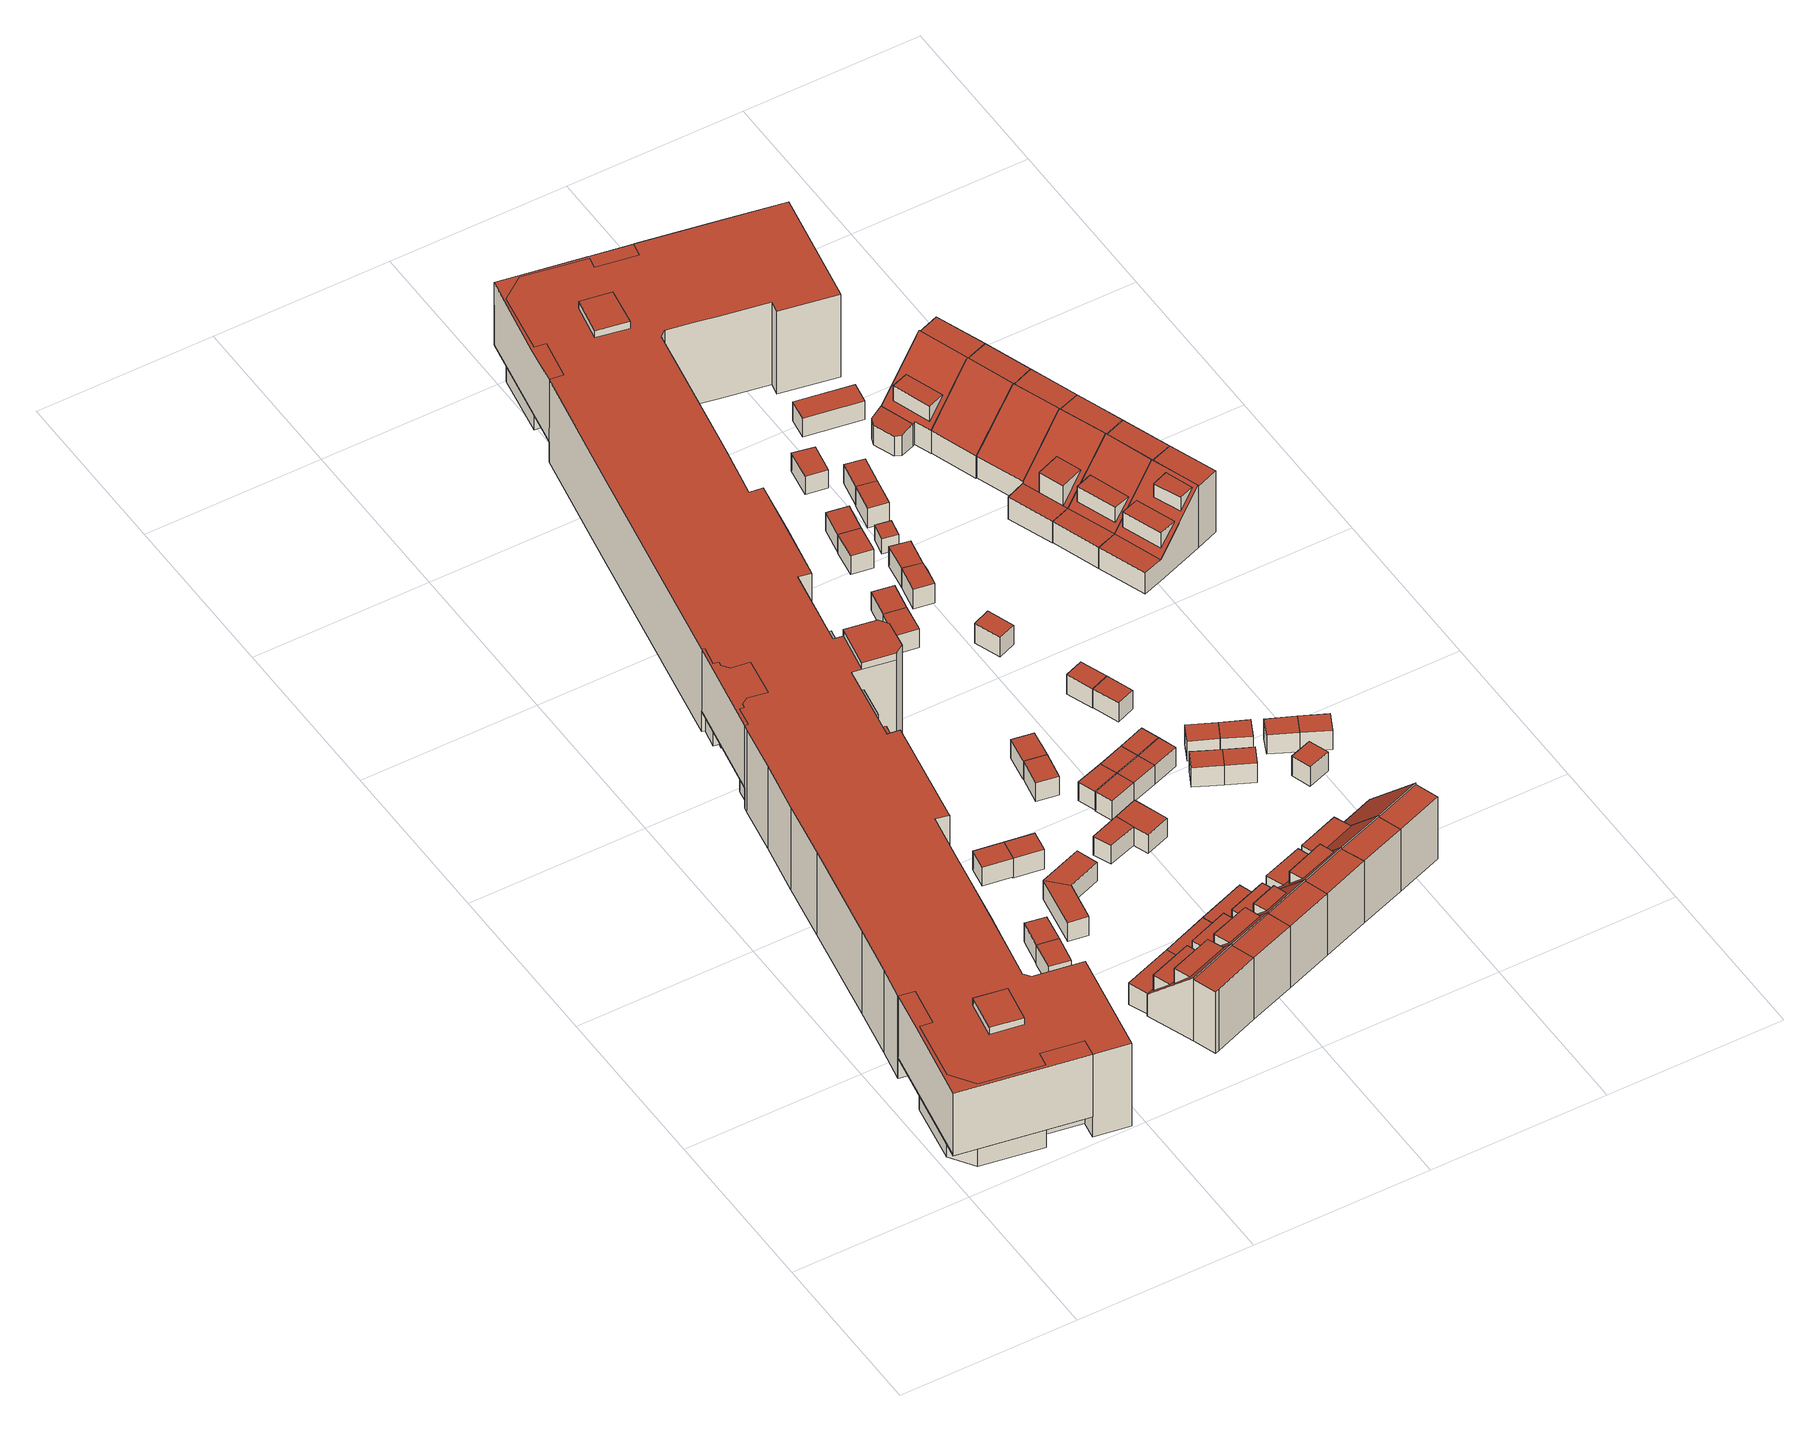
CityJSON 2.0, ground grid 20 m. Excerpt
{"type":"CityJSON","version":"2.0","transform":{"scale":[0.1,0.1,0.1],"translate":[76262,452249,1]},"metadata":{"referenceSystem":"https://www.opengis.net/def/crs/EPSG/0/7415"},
"CityObjects":{
"building1":{"type":"Building","attributes":{"Volume":19.33,"Dakoppervlakte":7.63,"Muuroppervlakte":28.34,"Vloeroppervlakte":7.63,"hoogte_Z_max_in_m_NAP":3.66,"GEB_DOEL":"onbekend","dateOfConstruction":"1989-01-01","measuredHeight":2.53},"geometry":[{"type":"Solid","lod":"2","boundaries":[[[[0,1,2,3]],[[4,5,6,7]],[[2,1,7,6]],[[1,0,4,7]],[[4,0,3,5]],[[3,2,6,5]]]],"semantics":{"surfaces":[{"type":"GroundSurface"},{"type":"RoofSurface"},{"type":"WallSurface"}],"values":[[0,1,2,2,2,2]]}}]},
"building2":{"type":"Building","attributes":{"Volume":18.86,"Dakoppervlakte":7.63,"Muuroppervlakte":27.66,"Vloeroppervlakte":7.63,"hoogte_Z_max_in_m_NAP":3.66,"GEB_DOEL":"onbekend","dateOfConstruction":"1989-01-01","measuredHeight":2.47},"geometry":[{"type":"Solid","lod":"2","boundaries":[[[[8,9,10,11]],[[6,5,12,13]],[[8,11,5,6]],[[12,5,11,10]],[[9,13,12,10]],[[8,6,13,9]]]],"semantics":{"surfaces":[{"type":"GroundSurface"},{"type":"RoofSurface"},{"type":"WallSurface"}],"values":[[0,1,2,2,2,2]]}}]},
"building3":{"type":"Building","attributes":{"Volume":391.43,"Dakoppervlakte":48.13,"Muuroppervlakte":192.66,"Vloeroppervlakte":64.06,"hoogte_Z_max_in_m_NAP":9.74,"GEB_DOEL":"woonfunctie","dateOfConstruction":"1988-01-01","measuredHeight":8.53},"children":["building3-1","building3-2"],"geometry":[{"type":"Solid","lod":"2","boundaries":[[[[14,15,16,17,18,19,20,21,22,23,24,25]],[[26,27,28,29]],[[30,31,32,29,28],[33,34,35,36],[37,38,39,40]],[[41,42,43,44,45]],[[16,26,29,18,17]],[[25,28,27,15,14]],[[18,29,32,44,19]],[[45,23,22,41]],[[31,30,24,23,45]],[[21,20,43,42]],[[20,19,44,43]],[[32,31,45,44]],[[41,22,21,42]],[[28,25,24,30]],[[27,26,16,15]],[[46,36,35,47]],[[47,35,34]],[[46,47,34,33]],[[33,36,46]],[[48,40,39,49]],[[49,39,38]],[[48,49,38,37]],[[37,40,48]]]],"semantics":{"surfaces":[{"type":"GroundSurface"},{"type":"RoofSurface"},{"type":"WallSurface"}],"values":[[0,1,1,1,2,2,2,2,2,2,2,2,2,2,2,1,2,2,2,1,2,2,2]]}}]},
"building3-1":{"type":"BuildingInstallation","attributes":{"relationToConstruction":"outside"},"parents":["building3"],"geometry":[{"type":"MultiSurface","lod":"2","boundaries":[[[46,36,35,47]],[[47,35,34]],[[46,47,34,33]],[[33,36,46]]],"semantics":{"surfaces":[{"type":"RoofSurface"},{"type":"WallSurface"}],"values":[0,1,1,1]}}]},
"building3-2":{"type":"BuildingInstallation","attributes":{"relationToConstruction":"outside"},"parents":["building3"],"geometry":[{"type":"MultiSurface","lod":"2","boundaries":[[[48,40,39,49]],[[49,39,38]],[[48,49,38,37]],[[37,40,48]]],"semantics":{"surfaces":[{"type":"RoofSurface"},{"type":"WallSurface"}],"values":[0,1,1,1]}}]},
"building4":{"type":"Building","attributes":{"Volume":19.97,"Dakoppervlakte":7.99,"Muuroppervlakte":28.5,"Vloeroppervlakte":7.99,"hoogte_Z_max_in_m_NAP":3.66,"GEB_DOEL":"onbekend","dateOfConstruction":"1989-01-01","measuredHeight":2.5},"geometry":[{"type":"Solid","lod":"2","boundaries":[[[[50,51,52,53]],[[54,55,56,57]],[[51,50,56,55]],[[50,53,57,56]],[[57,53,52,54]],[[51,55,54,52]]]],"semantics":{"surfaces":[{"type":"GroundSurface"},{"type":"RoofSurface"},{"type":"WallSurface"}],"values":[[0,1,2,2,2,2]]}}]},
"building5":{"type":"Building","attributes":{"Volume":30.79,"Dakoppervlakte":12.39,"Muuroppervlakte":39.96,"Vloeroppervlakte":12.39,"hoogte_Z_max_in_m_NAP":3.66,"GEB_DOEL":"onbekend","dateOfConstruction":"1988-01-01","measuredHeight":2.49},"geometry":[{"type":"Solid","lod":"2","boundaries":[[[[58,59,60,61]],[[62,63,64,65]],[[60,59,65,64]],[[59,58,62,65]],[[58,61,63,62]],[[60,64,63,61]]]],"semantics":{"surfaces":[{"type":"GroundSurface"},{"type":"RoofSurface"},{"type":"WallSurface"}],"values":[[0,1,2,2,2,2]]}}]},
"building6":{"type":"Building","attributes":{"Volume":20.09,"Dakoppervlakte":7.99,"Muuroppervlakte":28.68,"Vloeroppervlakte":7.99,"hoogte_Z_max_in_m_NAP":3.66,"GEB_DOEL":"onbekend","dateOfConstruction":"1989-01-01","measuredHeight":2.52},"geometry":[{"type":"Solid","lod":"2","boundaries":[[[[66,67,68,69]],[[55,70,71,56]],[[69,70,55,66]],[[69,68,71,70]],[[67,56,71,68]],[[67,66,55,56]]]],"semantics":{"surfaces":[{"type":"GroundSurface"},{"type":"RoofSurface"},{"type":"WallSurface"}],"values":[[0,1,2,2,2,2]]}}]},
"building7":{"type":"Building","attributes":{"Volume":29.04,"Dakoppervlakte":11.9,"Muuroppervlakte":35.8,"Vloeroppervlakte":11.9,"hoogte_Z_max_in_m_NAP":3.66,"GEB_DOEL":"onbekend","dateOfConstruction":"1988-01-01","measuredHeight":2.44},"geometry":[{"type":"Solid","lod":"2","boundaries":[[[[60,72,73,61]],[[64,63,74,75]],[[60,61,63,64]],[[61,73,74,63]],[[72,75,74,73]],[[64,75,72,60]]]],"semantics":{"surfaces":[{"type":"GroundSurface"},{"type":"RoofSurface"},{"type":"WallSurface"}],"values":[[0,1,2,2,2,2]]}}]},
"building8":{"type":"Building","attributes":{"Volume":376.04,"Dakoppervlakte":46.92,"Muuroppervlakte":191.04,"Vloeroppervlakte":61.33,"hoogte_Z_max_in_m_NAP":9.74,"GEB_DOEL":"woonfunctie","dateOfConstruction":"1988-01-01","measuredHeight":8.58},"children":["building8-1","building8-2"],"geometry":[{"type":"Solid","lod":"2","boundaries":[[[[76,77,20,19,18,17,16,78,79,80]],[[81,26,29,82]],[[83,82,29,32],[84,85,86,87],[88,89,90,91]],[[44,43,92,93]],[[78,16,26,81]],[[78,81,82,80,79]],[[18,29,26,16,17]],[[19,20,43,44]],[[76,93,92,77]],[[32,44,93,83]],[[77,92,43,20]],[[18,19,44,32,29]],[[93,76,80,82,83]],[[94,95,87,86]],[[94,86,85]],[[95,94,85,84]],[[95,84,87]],[[96,88,91,97]],[[97,91,90]],[[96,97,90,89]],[[89,88,96]]]],"semantics":{"surfaces":[{"type":"GroundSurface"},{"type":"RoofSurface"},{"type":"WallSurface"}],"values":[[0,1,1,1,2,2,2,2,2,2,2,2,2,1,2,2,2,1,2,2,2]]}}]},
"building8-1":{"type":"BuildingInstallation","attributes":{"relationToConstruction":"outside"},"parents":["building8"],"geometry":[{"type":"MultiSurface","lod":"2","boundaries":[[[94,95,87,86]],[[94,86,85]],[[95,94,85,84]],[[95,84,87]]],"semantics":{"surfaces":[{"type":"RoofSurface"},{"type":"WallSurface"}],"values":[0,1,1,1]}}]},
"building8-2":{"type":"BuildingInstallation","attributes":{"relationToConstruction":"outside"},"parents":["building8"],"geometry":[{"type":"MultiSurface","lod":"2","boundaries":[[[96,88,91,97]],[[97,91,90]],[[96,97,90,89]],[[89,88,96]]],"semantics":{"surfaces":[{"type":"RoofSurface"},{"type":"WallSurface"}],"values":[0,1,1,1]}}]},
"building9":{"type":"Building","attributes":{"Volume":20588.46,"Dakoppervlakte":1880.03,"Muuroppervlakte":3779.5,"Vloeroppervlakte":1817.57,"hoogte_Z_max_in_m_NAP":13.09,"GEB_DOEL":"woonfunctie","dateOfConstruction":"1989-01-01","measuredHeight":11.97},"geometry":[{"type":"MultiSurface","lod":"2","boundaries":[[[98,99,100,101,102,103,104,105,106,107,108,109,110,111,112,113,114,115,116,117,118,119,120,121,122,123,124,125,126,127,128,129,130,131,132,133,134,135,136,137,138,139,140,141,142,143,144,145,146,147,148,149,150,151,152,153,154,155,156,157,158,159,160,161,162,163,164,165,166,167,168,169,170,171,172,173,174,175,176,177,178,179,180,181,182,183,184,185,186,187]],[[188,189,190,191,192,193,194,195,196,197,198,199,200,201]],[[202,203,204,205,206,207,208,209,210,211,212,213,214]],[[215,216,217,218,219,220,221,222,223,224,225]],[[226,227,228,229,230]],[[231,232,233,234,235]],[[236,237,238,239,240,241,242,243,244,245,246,247]],[[248,249,250,251]],[[252,253,254,255,256]],[[257,258,259,260,261,262,263,264,265,266,267,268,269,270,271,272,273,274,275,276,277,278,279,280,281,282,283,244,243,242,241,240,239,238,237,236,247,284,285,286,287,288,289,290,291,292,293,294,295,296,297,298,299,300,301,302,303,304,305,306,307,308,309,310,311,312,313,314,315,316,317,318,319,320,321,322,323,324,325,326],[327,328,329,330],[331,332,333,334]],[[335,336,337,338,339]],[[340,341,342,343,344,345]],[[346,347,348,349]],[[350,351,326,325,324,323,322,321,320,319,318,317,352,353]],[[271,270,269,268,267,266,265,264,263,276,275,274,273,272]],[[221,247,246,222]],[[223,222,246,244]],[[250,329,328,251]],[[327,248,251,328]],[[330,249,248,327]],[[250,249,330,329]],[[121,255,254,122]],[[300,109,108,301]],[[303,106,105,304]],[[304,105,104,305]],[[305,104,103,102,307,306]],[[102,101,308,307]],[[98,187,312,311]],[[187,186,313,312]],[[314,313,186,185]],[[316,315,314,185,184,183,182,206,317]],[[153,152,277,276,195]],[[277,152,151,278]],[[278,151,150,279]],[[150,149,280,279]],[[148,281,280,149]],[[281,148,147,282]],[[147,146,283,282]],[[244,283,146,145,223]],[[284,247,221,136,135]],[[285,284,135,134]],[[286,285,134,133]],[[286,133,132,287]],[[291,128,127,292]],[[292,127,126,125,294,293]],[[295,294,125,124]],[[339,338,112,111]],[[336,114,113,112,338,337]],[[123,122,254,228,227]],[[339,111,110,231,235]],[[118,117,354,341,340,355]],[[234,335,339,235]],[[298,344,343,356]],[[115,114,336,335,234,233,232,299,298,356]],[[109,300,299,232,231,110]],[[124,123,227,226,296,295]],[[344,298,297,345]],[[341,354,117,116,357,342]],[[343,342,357,116,115,356]],[[347,332,331,348]],[[334,349,348,331]],[[349,334,333,346]],[[347,346,333,332]],[[353,352,317,206,205,204,203,350]],[[276,263,196,195]],[[228,254,253,229]],[[230,229,253,252,119,118,355,297,296,226]],[[166,165,197,196]],[[154,153,195,194]],[[194,193,155,154]],[[193,192,156,155]],[[157,156,192,191]],[[191,190,158,157]],[[190,189,159,158]],[[189,188,160,159]],[[161,160,188,201]],[[162,161,201,200]],[[163,162,200,199]],[[164,163,199,198]],[[197,165,164,198]],[[182,181,207,206]],[[202,214,174,173]],[[214,213,175,174]],[[176,175,213,212]],[[212,211,177,176]],[[211,210,178,177]],[[210,209,179,178]],[[180,179,209,208]],[[181,180,208,207]],[[145,144,224,223]],[[221,220,137,136]],[[138,137,220,219]],[[218,139,138,219]],[[139,218,217,140]],[[141,140,217,216]],[[216,215,142,141]],[[215,225,143,142]],[[224,144,143,225]],[[355,340,345,297]],[[203,202,326,351,350]],[[167,166,196,263,262,261,260,259,258,257,326,202,173,172,171,170,169,168]],[[108,107,106,303,302,301]],[[99,98,311,310,309,308,101,100]],[[121,120,119,252,256,255]],[[289,288,287,132,131,130,129,128,291,290]]],"semantics":{"surfaces":[{"type":"GroundSurface"},{"type":"OuterCeilingSurface"},{"type":"OuterFloorSurface"},{"type":"RoofSurface"},{"type":"WallSurface"}],"values":[0,1,1,1,2,2,3,3,3,3,3,3,3,3,3,4,4,4,4,4,4,4,4,4,4,4,4,4,4,4,4,4,4,4,4,4,4,4,4,4,4,4,4,4,4,4,4,4,4,4,4,4,4,4,4,4,4,4,4,4,4,4,4,4,4,4,4,4,4,4,4,4,4,4,4,4,4,4,4,4,4,4,4,4,4,4,4,4,4,4,4,4,4,4,4,4,4,4,4,4,4,4,4,4,4]}}]},
"building10":{"type":"Building","attributes":{"Volume":372.59,"Dakoppervlakte":55.86,"Muuroppervlakte":190.96,"Vloeroppervlakte":62.38,"hoogte_Z_max_in_m_NAP":9.74,"GEB_DOEL":"woonfunctie","dateOfConstruction":"1988-01-01","measuredHeight":8.54},"children":["building10-1","building10-2"],"geometry":[{"type":"Solid","lod":"2","boundaries":[[[[358,359,77,76,80,79,78,360,361,362]],[[81,82,363,364]],[[363,82,83,365],[366,367,368,369],[370,371,372,373]],[[93,92,374,375]],[[81,364,360,78]],[[93,83,82,80,76]],[[80,82,81,78,79]],[[360,364,363,362,361]],[[76,77,92,93]],[[359,374,92,77]],[[365,83,93,375]],[[358,375,374,359]],[[362,363,365,375,358]],[[369,368,376,377]],[[376,368,367]],[[377,376,367,366]],[[377,366,369]],[[378,379,372,371]],[[378,371,370]],[[379,378,370,373]],[[379,373,372]]]],"semantics":{"surfaces":[{"type":"GroundSurface"},{"type":"RoofSurface"},{"type":"WallSurface"}],"values":[[0,1,1,1,2,2,2,2,2,2,2,2,2,1,2,2,2,1,2,2,2]]}}]},
"building10-1":{"type":"BuildingInstallation","attributes":{"relationToConstruction":"outside"},"parents":["building10"],"geometry":[{"type":"MultiSurface","lod":"2","boundaries":[[[369,368,376,377]],[[376,368,367]],[[377,376,367,366]],[[377,366,369]]],"semantics":{"surfaces":[{"type":"RoofSurface"},{"type":"WallSurface"}],"values":[0,1,1,1]}}]},
"building10-2":{"type":"BuildingInstallation","attributes":{"relationToConstruction":"outside"},"parents":["building10"],"geometry":[{"type":"MultiSurface","lod":"2","boundaries":[[[378,379,372,371]],[[378,371,370]],[[379,378,370,373]],[[379,373,372]]],"semantics":{"surfaces":[{"type":"RoofSurface"},{"type":"WallSurface"}],"values":[0,1,1,1]}}]},
"building11":{"type":"Building","attributes":{"Volume":18.71,"Dakoppervlakte":7.53,"Muuroppervlakte":27.95,"Vloeroppervlakte":7.53,"hoogte_Z_max_in_m_NAP":3.66,"GEB_DOEL":"onbekend","dateOfConstruction":"1988-01-01","measuredHeight":2.49},"geometry":[{"type":"Solid","lod":"2","boundaries":[[[[380,381,382,383]],[[384,385,386,387]],[[383,385,384,380]],[[383,382,386,385]],[[381,387,386,382]],[[381,380,384,387]]]],"semantics":{"surfaces":[{"type":"GroundSurface"},{"type":"RoofSurface"},{"type":"WallSurface"}],"values":[[0,1,2,2,2,2]]}}]},
"building12":{"type":"Building","attributes":{"Volume":19.5,"Dakoppervlakte":7.9,"Muuroppervlakte":28.05,"Vloeroppervlakte":7.9,"hoogte_Z_max_in_m_NAP":3.66,"GEB_DOEL":"onbekend","dateOfConstruction":"1989-01-01","measuredHeight":2.47},"geometry":[{"type":"Solid","lod":"2","boundaries":[[[[388,389,390,391]],[[392,393,394,395]],[[390,389,393,392]],[[389,388,394,393]],[[391,395,394,388]],[[391,390,392,395]]]],"semantics":{"surfaces":[{"type":"GroundSurface"},{"type":"RoofSurface"},{"type":"WallSurface"}],"values":[[0,1,2,2,2,2]]}}]},
"building13":{"type":"Building","attributes":{"Volume":29.08,"Dakoppervlakte":11.7,"Muuroppervlakte":34.33,"Vloeroppervlakte":11.7,"hoogte_Z_max_in_m_NAP":3.66,"GEB_DOEL":"onbekend","dateOfConstruction":"1988-01-01","measuredHeight":2.49},"geometry":[{"type":"Solid","lod":"2","boundaries":[[[[396,380,383,397,398]],[[399,385,384,400,401]],[[380,396,400,384]],[[396,398,401,400]],[[401,398,397,399]],[[383,385,399,397]],[[383,380,384,385]]]],"semantics":{"surfaces":[{"type":"GroundSurface"},{"type":"RoofSurface"},{"type":"WallSurface"}],"values":[[0,1,2,2,2,2,2]]}}]},
"building14":{"type":"Building","attributes":{"Volume":19.49,"Dakoppervlakte":7.9,"Muuroppervlakte":28.04,"Vloeroppervlakte":7.9,"hoogte_Z_max_in_m_NAP":3.66,"GEB_DOEL":"onbekend","dateOfConstruction":"1989-01-01","measuredHeight":2.47},"geometry":[{"type":"Solid","lod":"2","boundaries":[[[[391,390,402,403,404]],[[405,392,395,406,407]],[[391,404,406,395]],[[404,403,407,406]],[[407,403,402,390,392,405]],[[390,391,395,392]]]],"semantics":{"surfaces":[{"type":"GroundSurface"},{"type":"RoofSurface"},{"type":"WallSurface"}],"values":[[0,1,2,2,2,2]]}}]},
"building15":{"type":"Building","attributes":{"Volume":16.73,"Dakoppervlakte":6.75,"Muuroppervlakte":26.32,"Vloeroppervlakte":6.75,"hoogte_Z_max_in_m_NAP":3.66,"GEB_DOEL":"onbekend","dateOfConstruction":"1988-01-01","measuredHeight":2.48},"geometry":[{"type":"Solid","lod":"2","boundaries":[[[[408,409,410,411]],[[412,413,414,415]],[[409,412,415,410]],[[409,408,413,412]],[[411,414,413,408]],[[411,410,415,414]]]],"semantics":{"surfaces":[{"type":"GroundSurface"},{"type":"RoofSurface"},{"type":"WallSurface"}],"values":[[0,1,2,2,2,2]]}}]},
"building16":{"type":"Building","attributes":{"Volume":16.92,"Dakoppervlakte":6.74,"Muuroppervlakte":26.63,"Vloeroppervlakte":6.74,"hoogte_Z_max_in_m_NAP":3.66,"GEB_DOEL":"onbekend","dateOfConstruction":"1988-01-01","measuredHeight":2.51},"geometry":[{"type":"Solid","lod":"2","boundaries":[[[[416,417,418,419]],[[413,420,421,414]],[[419,413,414,416]],[[420,413,419,418]],[[421,420,418,417]],[[417,416,414,421]]]],"semantics":{"surfaces":[{"type":"GroundSurface"},{"type":"RoofSurface"},{"type":"WallSurface"}],"values":[[0,1,2,2,2,2]]}}]},
"building17":{"type":"Building","attributes":{"Volume":332.53,"Dakoppervlakte":35.54,"Muuroppervlakte":175.9,"Vloeroppervlakte":47.86,"hoogte_Z_max_in_m_NAP":9.74,"GEB_DOEL":"woonfunctie","dateOfConstruction":"1988-01-01","measuredHeight":8.53},"children":["building17-1","building17-2"],"geometry":[{"type":"Solid","lod":"2","boundaries":[[[[362,422,423,424,359,358]],[[365,425,426,363],[427,428,429,430],[431,432,433,434]],[[435,436,375,374]],[[424,423,436,435]],[[358,359,374,375]],[[363,426,422,362]],[[425,365,375,436]],[[435,374,359,424]],[[375,365,363,362,358]],[[422,426,425,436,423]],[[437,430,429,438]],[[438,429,428]],[[437,438,428,427]],[[437,427,430]],[[433,432,439,440]],[[439,432,431]],[[440,439,431,434]],[[434,433,440]]]],"semantics":{"surfaces":[{"type":"GroundSurface"},{"type":"RoofSurface"},{"type":"WallSurface"}],"values":[[0,1,1,2,2,2,2,2,2,2,1,2,2,2,1,2,2,2]]}}]},
"building17-1":{"type":"BuildingInstallation","attributes":{"relationToConstruction":"outside"},"parents":["building17"],"geometry":[{"type":"MultiSurface","lod":"2","boundaries":[[[437,430,429,438]],[[438,429,428]],[[437,438,428,427]],[[437,427,430]]],"semantics":{"surfaces":[{"type":"RoofSurface"},{"type":"WallSurface"}],"values":[0,1,1,1]}}]},
"building17-2":{"type":"BuildingInstallation","attributes":{"relationToConstruction":"outside"},"parents":["building17"],"geometry":[{"type":"MultiSurface","lod":"2","boundaries":[[[433,432,439,440]],[[439,432,431]],[[440,439,431,434]],[[434,433,440]]],"semantics":{"surfaces":[{"type":"RoofSurface"},{"type":"WallSurface"}],"values":[0,1,1,1]}}]},
"building18":{"type":"Building","attributes":{"Volume":16.66,"Dakoppervlakte":6.75,"Muuroppervlakte":26.21,"Vloeroppervlakte":6.75,"hoogte_Z_max_in_m_NAP":3.66,"GEB_DOEL":"onbekend","dateOfConstruction":"1988-01-01","measuredHeight":2.47},"geometry":[{"type":"Solid","lod":"2","boundaries":[[[[411,410,441,442]],[[415,414,443,444]],[[441,410,415,444]],[[410,411,414,415]],[[442,443,414,411]],[[441,444,443,442]]]],"semantics":{"surfaces":[{"type":"GroundSurface"},{"type":"RoofSurface"},{"type":"WallSurface"}],"values":[[0,1,2,2,2,2]]}}]},
"building19":{"type":"Building","attributes":{"Volume":16.93,"Dakoppervlakte":6.75,"Muuroppervlakte":26.64,"Vloeroppervlakte":6.75,"hoogte_Z_max_in_m_NAP":3.66,"GEB_DOEL":"onbekend","dateOfConstruction":"1988-01-01","measuredHeight":2.51},"geometry":[{"type":"Solid","lod":"2","boundaries":[[[[445,446,417,416]],[[447,443,414,421]],[[445,416,414,443]],[[416,417,421,414]],[[417,446,447,421]],[[445,443,447,446]]]],"semantics":{"surfaces":[{"type":"GroundSurface"},{"type":"RoofSurface"},{"type":"WallSurface"}],"values":[[0,1,2,2,2,2]]}}]},
"building20":{"type":"Building","attributes":{"Volume":20.48,"Dakoppervlakte":8.09,"Muuroppervlakte":29.07,"Vloeroppervlakte":8.09,"hoogte_Z_max_in_m_NAP":3.64,"GEB_DOEL":"onbekend","dateOfConstruction":"1989-01-01","measuredHeight":2.53},"geometry":[{"type":"Solid","lod":"2","boundaries":[[[[448,449,450,451,452]],[[453,454,455,456,457]],[[453,448,452,451,455,454]],[[451,450,456,455]],[[449,457,456,450]],[[449,448,453,457]]]],"semantics":{"surfaces":[{"type":"GroundSurface"},{"type":"RoofSurface"},{"type":"WallSurface"}],"values":[[0,1,2,2,2,2]]}}]},
"building21":{"type":"Building","attributes":{"Volume":20.09,"Dakoppervlakte":8.09,"Muuroppervlakte":28.51,"Vloeroppervlakte":8.09,"hoogte_Z_max_in_m_NAP":3.64,"GEB_DOEL":"onbekend","dateOfConstruction":"1989-01-01","measuredHeight":2.48},"geometry":[{"type":"Solid","lod":"2","boundaries":[[[[458,459,460,461]],[[453,457,462,463]],[[458,461,457,453]],[[461,460,462,457]],[[459,463,462,460]],[[459,458,453,463]]]],"semantics":{"surfaces":[{"type":"GroundSurface"},{"type":"RoofSurface"},{"type":"WallSurface"}],"values":[[0,1,2,2,2,2]]}}]},
"building22":{"type":"Building","attributes":{"Volume":16.87,"Dakoppervlakte":6.75,"Muuroppervlakte":26.55,"Vloeroppervlakte":6.75,"hoogte_Z_max_in_m_NAP":3.66,"GEB_DOEL":"onbekend","dateOfConstruction":"1988-01-01","measuredHeight":2.5},"geometry":[{"type":"Solid","lod":"2","boundaries":[[[[464,465,442,441]],[[444,443,466,467]],[[464,441,444,467]],[[441,442,443,444]],[[465,466,443,442]],[[467,466,465,464]]]],"semantics":{"surfaces":[{"type":"GroundSurface"},{"type":"RoofSurface"},{"type":"WallSurface"}],"values":[[0,1,2,2,2,2]]}}]},
"building23":{"type":"Building","attributes":{"Volume":16.98,"Dakoppervlakte":6.75,"Muuroppervlakte":26.72,"Vloeroppervlakte":6.75,"hoogte_Z_max_in_m_NAP":3.66,"GEB_DOEL":"onbekend","dateOfConstruction":"1988-01-01","measuredHeight":2.52},"geometry":[{"type":"Solid","lod":"2","boundaries":[[[[468,469,446,445]],[[443,447,470,466]],[[468,445,443,466]],[[445,446,447,443]],[[469,470,447,446]],[[469,468,466,470]]]],"semantics":{"surfaces":[{"type":"GroundSurface"},{"type":"RoofSurface"},{"type":"WallSurface"}],"values":[[0,1,2,2,2,2]]}}]},
"building24":{"type":"Building","attributes":{"Volume":324.86,"Dakoppervlakte":45.93,"Muuroppervlakte":175.77,"Vloeroppervlakte":47.63,"hoogte_Z_max_in_m_NAP":9.74,"GEB_DOEL":"woonfunctie","dateOfConstruction":"1988-01-01","measuredHeight":8.53},"children":["building24-1"],"geometry":[{"type":"Solid","lod":"2","boundaries":[[[[471,472,473,424,423,422]],[[474,475,426,425],[476,477,478,479]],[[480,481,436,435]],[[425,426,422,423,436]],[[481,472,471,475,474]],[[472,481,480,473]],[[436,423,424,435]],[[480,435,424,473]],[[425,436,481,474]],[[426,475,471,422]],[[482,483,479,478]],[[482,478,477]],[[483,482,477,476]],[[483,476,479]]]],"semantics":{"surfaces":[{"type":"GroundSurface"},{"type":"RoofSurface"},{"type":"WallSurface"}],"values":[[0,1,1,2,2,2,2,2,2,2,1,2,2,2]]}}]},
"building24-1":{"type":"BuildingInstallation","attributes":{"relationToConstruction":"outside"},"parents":["building24"],"geometry":[{"type":"MultiSurface","lod":"2","boundaries":[[[482,483,479,478]],[[482,478,477]],[[483,482,477,476]],[[483,476,479]]],"semantics":{"surfaces":[{"type":"RoofSurface"},{"type":"WallSurface"}],"values":[0,1,1,1]}}]},
"building25":{"type":"Building","attributes":{"Volume":19.9,"Dakoppervlakte":7.85,"Muuroppervlakte":28.7,"Vloeroppervlakte":7.85,"hoogte_Z_max_in_m_NAP":3.64,"GEB_DOEL":"onbekend","dateOfConstruction":"1989-01-01","measuredHeight":2.54},"geometry":[{"type":"Solid","lod":"2","boundaries":[[[[484,485,486,487]],[[488,489,490,491]],[[484,487,489,488]],[[487,486,490,489]],[[490,486,485,491]],[[484,488,491,485]]]],"semantics":{"surfaces":[{"type":"GroundSurface"},{"type":"RoofSurface"},{"type":"WallSurface"}],"values":[[0,1,2,2,2,2]]}}]},
"building26":{"type":"Building","attributes":{"Volume":18.21,"Dakoppervlakte":7.23,"Muuroppervlakte":27.53,"Vloeroppervlakte":7.23,"hoogte_Z_max_in_m_NAP":3.66,"GEB_DOEL":"onbekend","dateOfConstruction":"1988-01-01","measuredHeight":2.52},"geometry":[{"type":"Solid","lod":"2","boundaries":[[[[492,493,494,495,496]],[[497,498,499,500,501]],[[492,496,498,497]],[[495,499,498,496]],[[495,494,500,499]],[[494,493,492,497,501,500]]]],"semantics":{"surfaces":[{"type":"GroundSurface"},{"type":"RoofSurface"},{"type":"WallSurface"}],"values":[[0,1,2,2,2,2]]}}]},
"building27":{"type":"Building","attributes":{"Volume":17.65,"Dakoppervlakte":6.86,"Muuroppervlakte":27.44,"Vloeroppervlakte":6.86,"hoogte_Z_max_in_m_NAP":3.66,"GEB_DOEL":"onbekend","dateOfConstruction":"1988-01-01","measuredHeight":2.57},"geometry":[{"type":"Solid","lod":"2","boundaries":[[[[502,503,504,505]],[[506,507,508,509]],[[505,504,509,508]],[[503,506,509,504]],[[502,507,506,503]],[[507,502,505,508]]]],"semantics":{"surfaces":[{"type":"GroundSurface"},{"type":"RoofSurface"},{"type":"WallSurface"}],"values":[[0,1,2,2,2,2]]}}]},
"building28":{"type":"Building","attributes":{"Volume":18.1,"Dakoppervlakte":7.09,"Muuroppervlakte":27.67,"Vloeroppervlakte":7.09,"hoogte_Z_max_in_m_NAP":3.66,"GEB_DOEL":"onbekend","dateOfConstruction":"1988-01-01","measuredHeight":2.55},"geometry":[{"type":"Solid","lod":"2","boundaries":[[[[510,511,512,513,514]],[[515,516,517,518,519]],[[511,510,516,515]],[[518,513,512,519]],[[512,511,515,519]],[[510,514,513,518,517,516]]]],"semantics":{"surfaces":[{"type":"GroundSurface"},{"type":"RoofSurface"},{"type":"WallSurface"}],"values":[[0,1,2,2,2,2]]}}]},
"building29":{"type":"Building","attributes":{"Volume":18.54,"Dakoppervlakte":7.32,"Muuroppervlakte":27.83,"Vloeroppervlakte":7.32,"hoogte_Z_max_in_m_NAP":3.66,"GEB_DOEL":"onbekend","dateOfConstruction":"1988-01-01","measuredHeight":2.53},"geometry":[{"type":"Solid","lod":"2","boundaries":[[[[520,521,522,523]],[[524,525,526,527]],[[523,522,527,526]],[[521,524,527,522]],[[520,525,524,521]],[[520,523,526,525]]]],"semantics":{"surfaces":[{"type":"GroundSurface"},{"type":"RoofSurface"},{"type":"WallSurface"}],"values":[[0,1,2,2,2,2]]}}]},
"building30":{"type":"Building","attributes":{"Volume":17.92,"Dakoppervlakte":7.32,"Muuroppervlakte":26.91,"Vloeroppervlakte":7.32,"hoogte_Z_max_in_m_NAP":3.66,"GEB_DOEL":"onbekend","dateOfConstruction":"1988-01-01","measuredHeight":2.45},"geometry":[{"type":"Solid","lod":"2","boundaries":[[[[528,529,530,531]],[[532,527,526,533]],[[528,531,533,526]],[[531,530,532,533]],[[529,527,532,530]],[[528,526,527,529]]]],"semantics":{"surfaces":[{"type":"GroundSurface"},{"type":"RoofSurface"},{"type":"WallSurface"}],"values":[[0,1,2,2,2,2]]}}]},
"building31":{"type":"Building","attributes":{"Volume":19.49,"Dakoppervlakte":7.85,"Muuroppervlakte":28.12,"Vloeroppervlakte":7.85,"hoogte_Z_max_in_m_NAP":3.64,"GEB_DOEL":"onbekend","dateOfConstruction":"1989-01-01","measuredHeight":2.48},"geometry":[{"type":"Solid","lod":"2","boundaries":[[[[534,535,536,537,538]],[[539,488,491,540,541]],[[534,538,540,491]],[[537,541,540,538]],[[541,537,536,535,488,539]],[[535,534,491,488]]]],"semantics":{"surfaces":[{"type":"GroundSurface"},{"type":"RoofSurface"},{"type":"WallSurface"}],"values":[[0,1,2,2,2,2]]}}]},
"building32":{"type":"Building","attributes":{"Volume":18.12,"Dakoppervlakte":7.09,"Muuroppervlakte":27.7,"Vloeroppervlakte":7.09,"hoogte_Z_max_in_m_NAP":3.66,"GEB_DOEL":"onbekend","dateOfConstruction":"1988-01-01","measuredHeight":2.55},"geometry":[{"type":"Solid","lod":"2","boundaries":[[[[542,513,512,543]],[[544,545,519,518]],[[512,513,518,519]],[[513,542,544,518]],[[543,545,544,542]],[[543,512,519,545]]]],"semantics":{"surfaces":[{"type":"GroundSurface"},{"type":"RoofSurface"},{"type":"WallSurface"}],"values":[[0,1,2,2,2,2]]}}]},
"building33":{"type":"Building","attributes":{"Volume":18.17,"Dakoppervlakte":7.22,"Muuroppervlakte":27.47,"Vloeroppervlakte":7.22,"hoogte_Z_max_in_m_NAP":3.66,"GEB_DOEL":"onbekend","dateOfConstruction":"1988-01-01","measuredHeight":2.52},"geometry":[{"type":"Solid","lod":"2","boundaries":[[[[492,496,546,547]],[[497,548,549,498]],[[497,492,547,548]],[[547,546,549,548]],[[496,498,549,546]],[[496,492,497,498]]]],"semantics":{"surfaces":[{"type":"GroundSurface"},{"type":"RoofSurface"},{"type":"WallSurface"}],"values":[[0,1,2,2,2,2]]}}]},
"building34":{"type":"Building","attributes":{"Volume":18.52,"Dakoppervlakte":7.27,"Muuroppervlakte":27.84,"Vloeroppervlakte":7.27,"hoogte_Z_max_in_m_NAP":3.66,"GEB_DOEL":"onbekend","dateOfConstruction":"1988-01-01","measuredHeight":2.55},"geometry":[{"type":"Solid","lod":"2","boundaries":[[[[550,551,552,553]],[[554,555,556,557]],[[553,552,554,557]],[[554,552,551,555]],[[555,551,550,556]],[[550,553,557,556]]]],"semantics":{"surfaces":[{"type":"GroundSurface"},{"type":"RoofSurface"},{"type":"WallSurface"}],"values":[[0,1,2,2,2,2]]}}]},
"building35":{"type":"Building","attributes":{"Volume":316.92,"Dakoppervlakte":61.52,"Muuroppervlakte":175.95,"Vloeroppervlakte":48.22,"hoogte_Z_max_in_m_NAP":9.74,"GEB_DOEL":"woonfunctie","dateOfConstruction":"1988-01-01","measuredHeight":8.51},"geometry":[{"type":"Solid","lod":"2","boundaries":[[[[558,559,560,473,472,471]],[[561,475,474,562]],[[563,564,481,480]],[[558,561,562,564,559]],[[558,471,475,561]],[[474,475,471,472,481]],[[481,472,473,480]],[[480,473,560,563]],[[563,560,559,564]],[[562,474,481,564]]]],"semantics":{"surfaces":[{"type":"GroundSurface"},{"type":"RoofSurface"},{"type":"WallSurface"}],"values":[[0,1,1,2,2,2,2,2,2,2]]}}]},
"building36":{"type":"Building","attributes":{"Volume":7.07,"Dakoppervlakte":3.57,"Muuroppervlakte":15,"Vloeroppervlakte":3.57,"hoogte_Z_max_in_m_NAP":3.11,"GEB_DOEL":"onbekend","dateOfConstruction":"1988-01-01","measuredHeight":1.98},"geometry":[{"type":"Solid","lod":"2","boundaries":[[[[565,566,567,568]],[[569,570,571,572]],[[568,569,572,565]],[[569,568,567,570]],[[566,571,570,567]],[[571,566,565,572]]]],"semantics":{"surfaces":[{"type":"GroundSurface"},{"type":"RoofSurface"},{"type":"WallSurface"}],"values":[[0,1,2,2,2,2]]}}]},
"building37":{"type":"Building","attributes":{"Volume":18.34,"Dakoppervlakte":7.27,"Muuroppervlakte":27.57,"Vloeroppervlakte":7.27,"hoogte_Z_max_in_m_NAP":3.66,"GEB_DOEL":"onbekend","dateOfConstruction":"1988-01-01","measuredHeight":2.52},"geometry":[{"type":"Solid","lod":"2","boundaries":[[[[553,552,573,574]],[[557,575,576,554]],[[557,553,574,575]],[[574,573,576,575]],[[552,554,576,573]],[[552,553,557,554]]]],"semantics":{"surfaces":[{"type":"GroundSurface"},{"type":"RoofSurface"},{"type":"WallSurface"}],"values":[[0,1,2,2,2,2]]}}]},
"building38":{"type":"Building","attributes":{"Volume":20.9,"Dakoppervlakte":8.52,"Muuroppervlakte":29.14,"Vloeroppervlakte":8.52,"hoogte_Z_max_in_m_NAP":3.64,"GEB_DOEL":"onbekend","dateOfConstruction":"1989-01-01","measuredHeight":2.45},"geometry":[{"type":"Solid","lod":"2","boundaries":[[[[577,578,579,580]],[[581,582,583,584]],[[577,580,584,583]],[[580,579,581,584]],[[578,582,581,579]],[[577,583,582,578]]]],"semantics":{"surfaces":[{"type":"GroundSurface"},{"type":"RoofSurface"},{"type":"WallSurface"}],"values":[[0,1,2,2,2,2]]}}]},
"building39":{"type":"Building","attributes":{"Volume":18.62,"Dakoppervlakte":7.23,"Muuroppervlakte":28.2,"Vloeroppervlakte":7.23,"hoogte_Z_max_in_m_NAP":3.66,"GEB_DOEL":"onbekend","dateOfConstruction":"1988-01-01","measuredHeight":2.57},"geometry":[{"type":"Solid","lod":"2","boundaries":[[[[585,586,587,588]],[[589,590,591,592]],[[587,586,590,589]],[[586,585,591,590]],[[591,585,588,592]],[[587,589,592,588]]]],"semantics":{"surfaces":[{"type":"GroundSurface"},{"type":"RoofSurface"},{"type":"WallSurface"}],"values":[[0,1,2,2,2,2]]}}]},
"building40":{"type":"Building","attributes":{"Volume":16.36,"Dakoppervlakte":6.18,"Muuroppervlakte":26.41,"Vloeroppervlakte":6.18,"hoogte_Z_max_in_m_NAP":3.83,"GEB_DOEL":"onbekend","dateOfConstruction":"1988-01-01","measuredHeight":2.64},"geometry":[{"type":"Solid","lod":"2","boundaries":[[[[593,594,595,596]],[[597,598,599,600]],[[600,595,594,597]],[[594,593,598,597]],[[596,599,598,593]],[[595,600,599,596]]]],"semantics":{"surfaces":[{"type":"GroundSurface"},{"type":"RoofSurface"},{"type":"WallSurface"}],"values":[[0,1,2,2,2,2]]}}]},
"building41":{"type":"Building","attributes":{"Volume":18.09,"Dakoppervlakte":7.23,"Muuroppervlakte":27.41,"Vloeroppervlakte":7.23,"hoogte_Z_max_in_m_NAP":3.66,"GEB_DOEL":"onbekend","dateOfConstruction":"1988-01-01","measuredHeight":2.5},"geometry":[{"type":"Solid","lod":"2","boundaries":[[[[601,602,603,604]],[[589,592,605,606]],[[601,604,592,589]],[[604,603,605,592]],[[602,606,605,603]],[[602,601,589,606]]]],"semantics":{"surfaces":[{"type":"GroundSurface"},{"type":"RoofSurface"},{"type":"WallSurface"}],"values":[[0,1,2,2,2,2]]}}]},
"building42":{"type":"Building","attributes":{"Volume":18.94,"Dakoppervlakte":7.42,"Muuroppervlakte":28.25,"Vloeroppervlakte":7.42,"hoogte_Z_max_in_m_NAP":3.66,"GEB_DOEL":"onbekend","dateOfConstruction":"1988-01-01","measuredHeight":2.55},"geometry":[{"type":"Solid","lod":"2","boundaries":[[[[607,608,609,610]],[[611,612,613,614]],[[608,607,611,614]],[[610,612,611,607]],[[612,610,609,613]],[[609,608,614,613]]]],"semantics":{"surfaces":[{"type":"GroundSurface"},{"type":"RoofSurface"},{"type":"WallSurface"}],"values":[[0,1,2,2,2,2]]}}]},
"building43":{"type":"Building","attributes":{"Volume":18.88,"Dakoppervlakte":7.42,"Muuroppervlakte":28.16,"Vloeroppervlakte":7.42,"hoogte_Z_max_in_m_NAP":3.66,"GEB_DOEL":"onbekend","dateOfConstruction":"1988-01-01","measuredHeight":2.55},"geometry":[{"type":"Solid","lod":"2","boundaries":[[[[608,607,615,616]],[[614,617,618,611]],[[608,616,617,614]],[[616,615,618,617]],[[607,611,618,615]],[[607,608,614,611]]]],"semantics":{"surfaces":[{"type":"GroundSurface"},{"type":"RoofSurface"},{"type":"WallSurface"}],"values":[[0,1,2,2,2,2]]}}]},
"building44":{"type":"Building","attributes":{"Volume":41.22,"Dakoppervlakte":16.16,"Muuroppervlakte":45.68,"Vloeroppervlakte":16.16,"hoogte_Z_max_in_m_NAP":3.64,"GEB_DOEL":"onbekend","dateOfConstruction":"1989-01-01","measuredHeight":2.55},"geometry":[{"type":"Solid","lod":"2","boundaries":[[[[619,620,621,622]],[[623,624,625,626]],[[623,619,622,624]],[[622,621,625,624]],[[620,626,625,621]],[[620,619,623,626]]]],"semantics":{"surfaces":[{"type":"GroundSurface"},{"type":"RoofSurface"},{"type":"WallSurface"}],"values":[[0,1,2,2,2,2]]}}]},
"building45":{"type":"Building","attributes":{"Volume":370.57,"Dakoppervlakte":60.35,"Muuroppervlakte":192.99,"Vloeroppervlakte":59.26,"hoogte_Z_max_in_m_NAP":9.74,"GEB_DOEL":"woonfunctie","dateOfConstruction":"1988-01-01","measuredHeight":8.64},"children":["building45-1"],"geometry":[{"type":"Solid","lod":"2","boundaries":[[[[627,628,629,630,631,632,633,634,635,636,637,638,639]],[[640,641,642,643,644,645,646],[647,648,649,650]],[[651,652,653,654,655,656]],[[657,658,659,660]],[[646,637,636,640]],[[660,641,640,636,635]],[[632,631,643,642,659]],[[645,652,651,639,638]],[[653,644,630,629,654]],[[629,628,655,654]],[[655,628,627,656]],[[639,651,656,627]],[[652,645,644,653]],[[659,658,633,632]],[[660,635,634,657]],[[658,657,634,633]],[[641,660,659,642]],[[638,637,646,645]],[[643,631,630,644]],[[650,649,661,662]],[[661,648,647,662]],[[647,650,662]],[[661,649,648]]]],"semantics":{"surfaces":[{"type":"GroundSurface"},{"type":"RoofSurface"},{"type":"WallSurface"}],"values":[[0,1,1,1,2,2,2,2,2,2,2,2,2,2,2,2,2,2,2,1,2,2,2]]}}]},
"building45-1":{"type":"BuildingInstallation","attributes":{"relationToConstruction":"outside"},"parents":["building45"],"geometry":[{"type":"MultiSurface","lod":"2","boundaries":[[[650,649,661,662]],[[661,648,647,662]],[[647,650,662]],[[661,649,648]]],"semantics":{"surfaces":[{"type":"RoofSurface"},{"type":"WallSurface"}],"values":[0,1,1,1]}}]},
"building46":{"type":"Building","attributes":{"Volume":361.54,"Dakoppervlakte":62.79,"Muuroppervlakte":187.97,"Vloeroppervlakte":61.35,"hoogte_Z_max_in_m_NAP":9.74,"GEB_DOEL":"woonfunctie","dateOfConstruction":"1988-01-01","measuredHeight":8.49},"children":["building46-1"],"geometry":[{"type":"Solid","lod":"2","boundaries":[[[[663,664,665,666,667,668,669,670,671,672]],[[673,674,675,676]],[[677,678,679,674,673,680],[681,682,683,684]],[[685,686,687,688]],[[685,680,673,676,671,670,669]],[[666,665,678,677,688]],[[679,678,665,664]],[[663,674,679,664]],[[666,688,687,667]],[[669,668,686,685]],[[686,668,667,687]],[[680,685,688,677]],[[672,675,674,663]],[[675,672,671,676]],[[684,683,689,690]],[[689,682,681,690]],[[681,684,690]],[[689,683,682]]]],"semantics":{"surfaces":[{"type":"GroundSurface"},{"type":"RoofSurface"},{"type":"WallSurface"}],"values":[[0,1,1,1,2,2,2,2,2,2,2,2,2,2,1,2,2,2]]}}]},
"building46-1":{"type":"BuildingInstallation","attributes":{"relationToConstruction":"outside"},"parents":["building46"],"geometry":[{"type":"MultiSurface","lod":"2","boundaries":[[[684,683,689,690]],[[689,682,681,690]],[[681,684,690]],[[689,683,682]]],"semantics":{"surfaces":[{"type":"RoofSurface"},{"type":"WallSurface"}],"values":[0,1,1,1]}}]},
"building47":{"type":"Building","attributes":{"Volume":363.86,"Dakoppervlakte":62.65,"Muuroppervlakte":188.02,"Vloeroppervlakte":62.64,"hoogte_Z_max_in_m_NAP":9.74,"GEB_DOEL":"woonfunctie","dateOfConstruction":"1988-01-01","measuredHeight":8.46},"children":["building47-1"],"geometry":[{"type":"Solid","lod":"2","boundaries":[[[[691,692,693,694,695,696,697,698]],[[699,673,676,700]],[[680,673,699,701],[702,703,704,705]],[[685,706,707,686]],[[676,691,698,700]],[[706,701,699,700,698,697,696]],[[693,692,673,680,685]],[[694,693,685,686]],[[696,695,707,706]],[[686,707,695,694]],[[701,706,685,680]],[[691,676,673,692]],[[704,708,709,705]],[[708,703,702,709]],[[702,705,709]],[[708,704,703]]]],"semantics":{"surfaces":[{"type":"GroundSurface"},{"type":"RoofSurface"},{"type":"WallSurface"}],"values":[[0,1,1,1,2,2,2,2,2,2,2,2,1,2,2,2]]}}]},
"building47-1":{"type":"BuildingInstallation","attributes":{"relationToConstruction":"outside"},"parents":["building47"],"geometry":[{"type":"MultiSurface","lod":"2","boundaries":[[[704,708,709,705]],[[708,703,702,709]],[[702,705,709]],[[708,704,703]]],"semantics":{"surfaces":[{"type":"RoofSurface"},{"type":"WallSurface"}],"values":[0,1,1,1]}}]},
"building48":{"type":"Building","attributes":{"Volume":313,"Dakoppervlakte":60.73,"Muuroppervlakte":175.08,"Vloeroppervlakte":47.8,"hoogte_Z_max_in_m_NAP":9.74,"GEB_DOEL":"woonfunctie","dateOfConstruction":"1988-01-01","measuredHeight":8.5},"geometry":[{"type":"Solid","lod":"2","boundaries":[[[[710,711,712,713,714,715]],[[640,716,717,641]],[[718,657,660,719]],[[716,640,711,710]],[[719,717,716,710,715]],[[712,711,640,641,660]],[[715,714,718,719]],[[718,714,713,657]],[[713,712,660,657]],[[717,719,660,641]]]],"semantics":{"surfaces":[{"type":"GroundSurface"},{"type":"RoofSurface"},{"type":"WallSurface"}],"values":[[0,1,1,2,2,2,2,2,2,2]]}}]},
"building49":{"type":"Building","attributes":{"Volume":367.34,"Dakoppervlakte":53.86,"Muuroppervlakte":187.5,"Vloeroppervlakte":62.36,"hoogte_Z_max_in_m_NAP":9.74,"GEB_DOEL":"woonfunctie","dateOfConstruction":"1988-01-01","measuredHeight":8.45},"children":["building49-1","building49-2"],"geometry":[{"type":"Solid","lod":"2","boundaries":[[[[696,695,720,721,722,723,698,697]],[[724,699,700,725]],[[701,699,724,726],[727,728,729,730],[731,732,733,734]],[[707,706,735,736]],[[721,735,726,724,725,723,722]],[[696,697,699,701,706]],[[736,735,721,720]],[[736,720,695,707]],[[726,735,706,701]],[[706,707,695,696]],[[697,698,700,699]],[[698,723,725,700]],[[727,730,737,738]],[[737,729,728,738]],[[728,727,738]],[[737,730,729]],[[733,732,739,740]],[[739,731,734,740]],[[734,733,740]],[[739,732,731]]]],"semantics":{"surfaces":[{"type":"GroundSurface"},{"type":"RoofSurface"},{"type":"WallSurface"}],"values":[[0,1,1,1,2,2,2,2,2,2,2,2,1,2,2,2,1,2,2,2]]}}]},
"building49-1":{"type":"BuildingInstallation","attributes":{"relationToConstruction":"outside"},"parents":["building49"],"geometry":[{"type":"MultiSurface","lod":"2","boundaries":[[[727,730,737,738]],[[737,729,728,738]],[[728,727,738]],[[737,730,729]]],"semantics":{"surfaces":[{"type":"RoofSurface"},{"type":"WallSurface"}],"values":[0,1,1,1]}}]},
"building49-2":{"type":"BuildingInstallation","attributes":{"relationToConstruction":"outside"},"parents":["building49"],"geometry":[{"type":"MultiSurface","lod":"2","boundaries":[[[733,732,739,740]],[[739,731,734,740]],[[734,733,740]],[[739,732,731]]],"semantics":{"surfaces":[{"type":"RoofSurface"},{"type":"WallSurface"}],"values":[0,1,1,1]}}]},
"building50":{"type":"Building","attributes":{"Volume":314.74,"Dakoppervlakte":61.29,"Muuroppervlakte":174.99,"Vloeroppervlakte":48.24,"hoogte_Z_max_in_m_NAP":9.74,"GEB_DOEL":"woonfunctie","dateOfConstruction":"1988-01-01","measuredHeight":8.47},"geometry":[{"type":"Solid","lod":"2","boundaries":[[[[741,742,743,744,745,746]],[[677,717,716,678]],[[718,719,688,687]],[[716,742,741,678]],[[688,677,678,741,746]],[[717,719,743,742,716]],[[746,745,687,688]],[[687,745,744,718]],[[719,718,744,743]],[[677,688,719,717]]]],"semantics":{"surfaces":[{"type":"GroundSurface"},{"type":"RoofSurface"},{"type":"WallSurface"}],"values":[[0,1,1,2,2,2,2,2,2,2]]}}]}
},
"vertices":[
[242,206,1],[219,210,1],[224,242,1],[248,238,1],[242,206,27],[248,238,27],[224,242,27],[219,210,27],
[224,242,2],[230,274,2],[253,270,2],[248,238,2],[253,270,27],[230,274,27],
[279,127,2],[271,147,2],[326,167,2],[333,147,2],[334,145,2],[354,92,2],[363,66,2],[312,47,2],[307,45,2],[298,71,2],[278,124,2],[279,125,2],[326,167,31],[271,147,31],[279,125,31],[334,145,31],[278,124,31],[298,71,87],[354,92,87],[283,121,36],[332,139,36],[339,119,57],[290,101,57],[291,96,62],[340,114,62],[347,96,82],[298,78,82],[307,45,85],[312,47,85],[363,66,85],[354,92,85],[298,71,85],[283,121,57],[332,139,57],[291,96,82],[340,114,82],
[272,380,2],[268,356,2],[236,361,2],[240,385,2],[236,361,27],[268,356,27],[272,380,27],[240,385,27],
[288,249,2],[266,252,2],[277,315,2],[296,295,2],[288,249,27],[296,295,27],[277,315,27],[266,252,27],
[268,356,1],[272,380,1],[304,375,1],[300,351,1],[300,351,27],[304,375,27],
[326,333,2],[334,309,2],[334,309,27],[326,333,27],
[407,111,2],[416,85,2],[379,187,2],[387,166,2],[387,165,2],[379,187,31],[387,165,31],[407,111,87],[339,141,36],[385,158,36],[392,138,58],[346,121,58],[356,99,82],[349,117,63],[394,133,63],[400,115,82],[416,85,85],[407,111,85],[385,158,58],[339,141,58],[349,117,82],[394,133,82],
[426,1062,1],[371,1072,1],[345,1077,1],[317,1082,1],[309,1076,1],[300,1021,1],[280,907,1],[269,848,1],[284,846,1],[274,785,1],[262,720,1],[248,723,1],[239,669,1],[252,667,1],[274,663,1],[273,656,1],[267,626,1],[278,624,1],[285,614,1],[280,582,1],[270,575,1],[259,577,1],[256,562,1],[252,540,1],[230,544,1],[217,546,1],[208,492,1],[222,490,1],[201,367,1],[201,364,1],[186,367,1],[176,310,1],[161,221,1],[156,194,1],[146,140,1],[152,132,1],[207,123,1],[186,2,1],[146,9,1],[149,29,1],[103,37,1],[100,20,1],[30,32,1],[11,59,1],[23,129,1],[37,127,1],[45,173,1],[28,176,1],[28,177,1],[35,215,1],[45,272,1],[65,388,1],[76,454,1],[87,515,1],[96,568,1],[97,574,1],[101,573,1],[105,596,1],[110,595,1],[111,600,1],[119,605,1],[141,601,1],[148,646,1],[127,649,1],[121,657,1],[122,662,1],[116,663,1],[120,685,1],[117,686,1],[127,744,1],[138,809,1],[149,870,1],[159,928,1],[169,985,1],[179,1042,1],[186,1082,1],[202,1080,1],[210,1126,1],[197,1128,1],[209,1199,1],[236,1218,1],[307,1205,1],[304,1192,1],[351,1184,1],[354,1200,1],[355,1200,1],[451,1183,1],[512,1172,1],[488,1036,1],[423,1048,1],[148,646,28],[141,601,28],[119,605,28],[111,600,28],[110,595,28],[105,596,28],[101,573,28],[97,574,28],[117,686,28],[120,685,28],[116,663,28],[122,662,28],[121,657,28],[127,649,28],[186,1082,28],[211,1225,28],[307,1208,28],[308,1208,28],[354,1200,28],[351,1184,28],[304,1192,28],[307,1205,28],[236,1218,28],[209,1199,28],[197,1128,28],[210,1126,28],[202,1080,28],[23,129,28],[11,59,28],[30,32,28],[100,20,28],[103,37,28],[149,29,28],[146,9,28],[3,33,28],[28,176,28],[45,173,28],[37,127,28],[223,583,84],[217,546,84],[230,544,84],[236,581,84],[234,581,84],[239,669,84],[232,632,84],[243,630,84],[245,630,84],[252,667,84],[149,29,112],[103,37,112],[100,20,112],[30,32,112],[11,59,112],[23,129,112],[37,127,112],[45,173,112],[28,176,112],[20,129,112],[3,33,112],[146,9,112],[75,85,121],[111,79,121],[119,122,121],[83,128,121],[259,577,27],[236,581,27],[230,544,27],[252,540,27],[256,562,27],[179,1042,112],[169,985,112],[159,928,112],[149,870,112],[138,809,112],[127,744,112],[117,686,112],[120,685,112],[116,663,112],[122,662,112],[121,657,112],[127,649,112],[148,646,112],[141,601,112],[119,605,112],[111,600,112],[110,595,112],[105,596,112],[101,573,112],[97,574,112],[96,568,112],[87,515,112],[76,454,112],[65,388,112],[45,272,112],[35,215,112],[28,177,112],[186,2,112],[207,123,112],[152,132,112],[146,140,112],[156,194,112],[161,221,112],[176,310,112],[186,367,112],[201,364,112],[201,367,112],[222,490,112],[208,492,112],[223,583,112],[234,581,112],[243,630,112],[232,632,112],[248,723,112],[262,720,112],[274,785,112],[284,846,112],[269,848,112],[280,907,112],[300,1021,112],[309,1076,112],[317,1082,112],[345,1077,112],[371,1072,112],[426,1062,112],[423,1048,112],[488,1036,112],[512,1172,112],[451,1183,112],[355,1200,112],[354,1200,112],[351,1184,112],[304,1192,112],[307,1205,112],[236,1218,112],[209,1199,112],[197,1128,112],[210,1126,112],[202,1080,112],[186,1082,112],[75,85,112],[83,128,112],[119,122,112],[111,79,112],[262,1152,112],[297,1146,112],[290,1102,112],[254,1109,112],[245,630,27],[267,626,27],[273,656,27],[274,663,27],[252,667,27],[270,575,121],[280,582,121],[285,614,121],[278,624,121],[243,630,121],[234,581,121],[290,1102,121],[297,1146,121],[262,1152,121],[254,1109,121],[211,1225,112],[193,1127,112],[308,1208,112],[307,1208,112],[280,582,112],[270,575,112],[278,624,112],[285,614,112],
[461,131,2],[470,105,2],[433,207,2],[441,186,2],[441,184,2],[441,184,31],[433,207,31],[461,131,87],[404,134,65],[434,145,65],[439,130,81],[410,119,81],[439,175,39],[446,158,57],[401,141,57],[395,159,39],[470,105,85],[461,131,85],[434,145,81],[404,134,81],[439,175,57],[395,159,57],
[390,333,2],[358,322,2],[350,342,2],[383,354,2],[390,333,27],[383,354,27],[350,342,27],[358,322,27],
[365,430,2],[341,434,2],[347,466,2],[371,462,2],[347,466,27],[341,434,27],[365,430,27],[371,462,27],
[396,316,2],[410,364,2],[424,326,2],[410,364,27],[396,316,27],[424,326,27],
[347,468,2],[352,498,2],[376,494,2],[347,468,27],[376,494,27],[352,498,27],
[384,394,2],[377,414,2],[408,424,2],[415,405,2],[377,414,27],[384,394,27],[415,405,27],[408,424,27],
[415,405,1],[422,385,1],[391,374,1],[384,394,1],[391,374,27],[422,385,27],
[495,204,2],[514,151,2],[524,125,2],[514,151,87],[495,204,31],[447,181,36],[493,197,36],[500,178,58],[455,161,58],[502,171,65],[508,155,81],[463,139,81],[457,154,65],[524,125,85],[514,151,85],[447,181,58],[493,197,58],[502,171,81],[457,154,81],
[438,435,2],[445,415,2],[445,415,27],[438,435,27],
[445,415,1],[452,395,1],[452,395,27],
[338,712,1],[362,708,1],[357,676,1],[332,680,1],[337,708,1],[338,712,26],[337,708,26],[332,680,26],[357,676,26],[362,708,26],
[338,712,2],[344,744,2],[368,740,2],[362,708,2],[368,740,26],[344,744,26],
[468,446,2],[475,426,2],[475,426,27],[468,446,27],
[475,426,1],[482,406,1],[482,406,27],
[548,223,2],[568,170,2],[577,144,2],[568,170,87],[548,223,31],[499,200,36],[546,217,36],[554,198,57],[506,180,57],[577,144,85],[568,170,85],[546,217,57],[499,200,57],
[358,829,1],[382,825,1],[377,793,1],[353,797,1],[358,829,26],[353,797,26],[377,793,26],[382,825,26],
[509,360,1],[496,366,1],[480,374,1],[490,394,1],[519,380,1],[509,360,27],[519,380,27],[490,394,27],[480,374,27],[496,366,27],
[406,654,1],[426,662,1],[437,632,1],[417,624,1],[426,662,27],[406,654,27],[417,624,27],[437,632,27],
[402,721,1],[380,725,1],[386,756,1],[407,752,1],[406,742,1],[380,725,27],[402,721,27],[406,742,27],[407,752,27],[386,756,27],
[445,547,1],[466,555,1],[477,525,1],[456,517,1],[466,555,27],[445,547,27],[456,517,27],[477,525,27],
[456,517,2],[477,525,2],[488,495,2],[467,487,2],[488,495,27],[467,487,27],
[382,825,2],[358,829,2],[359,833,2],[364,861,2],[388,857,2],[359,833,26],[388,857,26],[364,861,26],
[413,784,1],[391,788,1],[413,784,27],[391,788,27],
[548,366,1],[538,346,1],[538,346,27],[548,366,27],
[496,407,1],[506,428,1],[535,414,1],[525,394,1],[535,414,27],[506,428,27],[496,407,27],[525,394,27],
[602,243,2],[622,190,2],[631,164,2],[602,243,31],[622,190,87],[631,164,85],[622,190,85],
[415,823,1],[411,803,1],[394,806,1],[398,826,1],[398,826,21],[394,806,21],[411,803,21],[415,823,21],
[564,401,1],[554,380,1],[554,380,27],[564,401,27],
[403,944,2],[397,910,2],[373,914,2],[379,949,2],[373,914,26],[397,910,26],[403,944,26],[379,949,26],
[423,840,1],[401,844,1],[407,876,1],[429,872,1],[407,876,27],[401,844,27],[423,840,27],[429,872,27],
[578,314,2],[571,336,2],[596,345,2],[604,323,2],[571,336,28],[578,314,28],[604,323,28],[596,345,28],
[407,876,2],[413,908,2],[435,904,2],[429,872,2],[435,904,27],[413,908,27],
[605,382,1],[595,361,1],[566,375,1],[575,395,1],[605,382,27],[575,395,27],[566,375,27],[595,361,27],
[634,368,1],[624,347,1],[624,347,27],[634,368,27],
[481,998,1],[477,974,1],[413,984,1],[417,1009,1],[481,998,26],[417,1009,26],[413,984,26],[477,974,26],
[475,916,1],[466,939,1],[469,948,1],[484,955,1],[486,956,1],[540,976,1],[565,985,1],[586,929,1],[560,920,1],[507,900,1],[500,919,1],[497,918,1],[482,912,1],[507,900,32],[560,920,87],[540,976,87],[486,956,32],[484,955,29],[497,918,29],[500,919,32],[510,907,37],[495,950,37],[514,957,57],[529,914,57],[482,912,28],[497,918,31],[484,955,31],[469,948,28],[466,939,27],[475,916,27],[586,929,85],[565,985,85],[540,976,85],[560,920,85],[495,950,57],[510,907,57],
[545,792,2],[546,792,2],[546,793,2],[599,813,2],[625,822,2],[644,769,2],[619,760,2],[564,740,2],[542,732,2],[523,783,2],[564,740,31],[545,792,31],[523,783,31],[542,732,31],[599,813,87],[546,793,32],[546,792,32],[619,760,87],[562,745,31],[552,773,31],[578,783,58],[588,755,58],[619,760,85],[644,769,85],[625,822,85],[599,813,85],[552,773,58],[562,745,58],
[542,732,3],[564,740,3],[619,760,3],[644,769,3],[664,715,3],[638,706,3],[584,686,3],[561,678,3],[584,686,31],[561,678,31],[638,706,87],[589,693,38],[573,737,38],[592,744,58],[608,699,58],[638,706,85],[664,715,85],[573,737,58],[589,693,58],
[526,847,2],[507,900,2],[560,920,2],[586,929,2],[605,876,2],[579,866,2],[526,847,32],[579,866,87],[605,876,85],[579,866,85],
[684,662,3],[658,652,3],[603,632,3],[581,624,3],[603,632,31],[581,624,31],[658,652,87],[653,655,84],[636,649,66],[624,679,66],[642,686,84],[592,684,38],[612,691,58],[628,647,58],[608,640,38],[658,652,85],[684,662,85],[624,679,84],[636,649,84],[592,684,58],[608,640,58],
[546,793,3],[526,847,3],[579,866,3],[605,876,3],[625,822,3],[599,813,3]
]}
